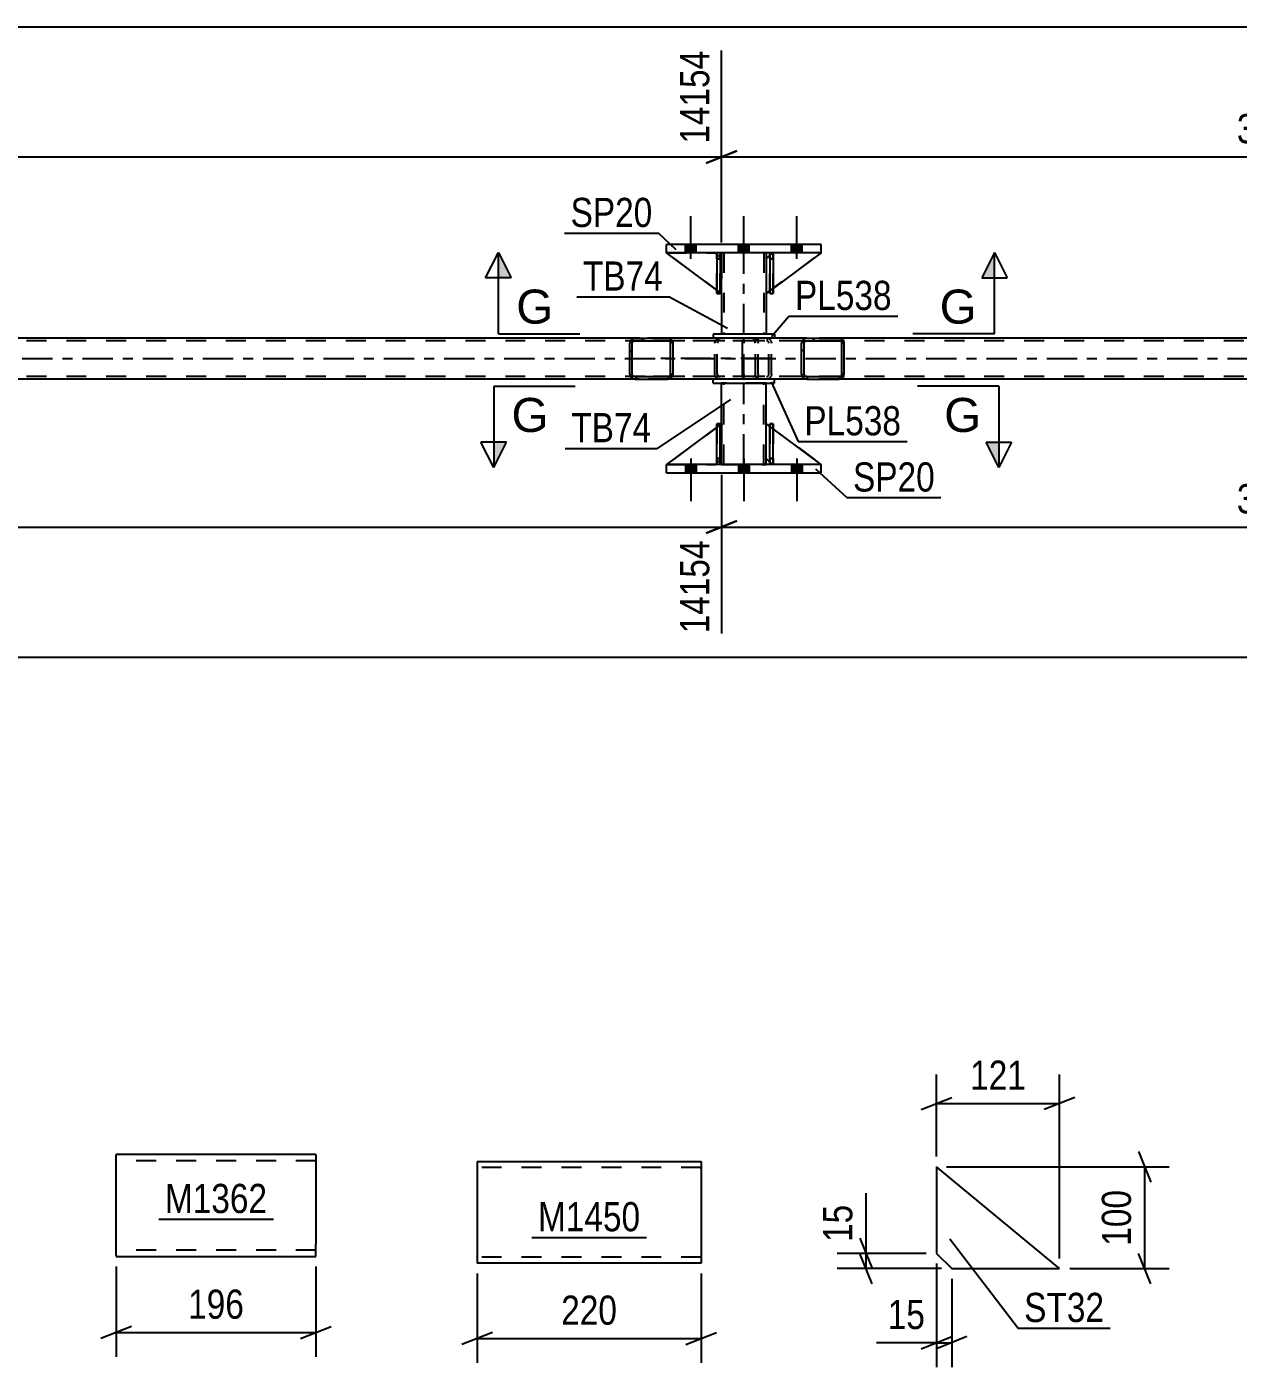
# Model space of a CAD drawing. Header units: millimetres. Extents: x 0 to 841, y 0 to 594.
# Drawn here: x 603.1 to 722, y 125.2 to 256.8 of the extents above; entities that cross this region are included whole.
import ezdxf

# ---------------------------------------------------------------- set-up
doc = ezdxf.new("R2010")
doc.units = ezdxf.units.MM
doc.linetypes.add('DXK_LINE_DOT2', pattern=[3.9198, 1.9599, -1.9599])
doc.linetypes.add('DXK_LINE_DOT3', pattern=[5.9187, 2.979, -0.9799, 0.9799, -0.9799])
doc.styles.add('Arial', font='ARIAL.TTF', dxfattribs={"height": 0.2})
doc.styles.add('Arial Narrow', font='ARIALN.TTF', dxfattribs={"height": 0.2})

# ---------------------------------------------------------------- blocks, each defined once
blk = doc.blocks.new('Part-103655098-1241 - 1225')
at = {"color": 2, "linetype": 'Continuous'}
for p, q in [((647.29, 145.36), (647.29, 135.36)), ((647.29, 145.36), (669.29, 145.36)), ((669.29, 145.36), (669.29, 135.36)), ((669.29, 135.36), (647.29, 135.36))]:
    blk.add_line(p, q, dxfattribs=at)
at = {"color": 7, "linetype": 'DXK_LINE_DOT2'}
for p, q in [((669.29, 144.76), (647.29, 144.76)), ((669.29, 144.76), (669.29, 144.71)), ((669.29, 144.71), (669.29, 144.76)), ((669.29, 144.71), (669.29, 144.62)), ((669.29, 144.62), (669.29, 144.71)), ((647.29, 135.96), (647.29, 136)), ((669.29, 135.96), (647.29, 135.96))]:
    blk.add_line(p, q, dxfattribs=at)
blk = doc.blocks.new('Part-103655098-5492 - 5425')
at = {"color": 2, "linetype": 'Continuous'}
for p, q in [((671.28, 234.6), (671.28, 234)), ((675.68, 234.6), (675.68, 234)), ((671.28, 230.6), (671.28, 226.6)), ((675.68, 230.6), (675.68, 226.6))]:
    blk.add_line(p, q, dxfattribs=at)
at = {"color": 7, "linetype": 'DXK_LINE_DOT2'}
for p, q in [((675.68, 234.6), (671.28, 234.6)), ((671.52, 234.6), (671.52, 226.6)), ((675.44, 234.6), (675.44, 226.6)), ((671.28, 234), (671.28, 230.6)), ((675.68, 234), (675.68, 230.6)), ((675.68, 226.6), (671.28, 226.6))]:
    blk.add_line(p, q, dxfattribs=at)
at = {"color": 7, "linetype": 'DXK_LINE_DOT3'}
blk.add_line((673.48, 226.6), (673.48, 234.6), dxfattribs=at)
blk = doc.blocks.new('Part-103655098-5499 - 5425')
at = {"linetype": 'Continuous'}
h = blk.add_hatch(dxfattribs=at)
h.set_pattern_fill('', scale=0.7, style=0, pattern_type=0)
h.set_pattern_definition([(45, (666.4872, 225.9014), (-1.57154, 1.57154), [])])
h.paths.add_polyline_path([(666.53, 225.72), (666.49, 225.9), (666.38, 226.06), (666.21, 226.16), (666.02, 226.2), (662.78, 226.2), (662.58, 226.16), (662.42, 226.06), (662.31, 225.9), (662.27, 225.72), (662.27, 222.68), (662.31, 222.49), (662.42, 222.34), (662.58, 222.23), (662.78, 222.2), (666.02, 222.2), (666.21, 222.23), (666.38, 222.34), (666.49, 222.49), (666.53, 222.68)])
h.paths.add_polyline_path([(666.25, 222.59), (666.2, 222.51), (666.11, 222.46), (666.02, 222.44), (662.78, 222.44), (662.68, 222.46), (662.6, 222.51), (662.54, 222.59), (662.52, 222.68), (662.52, 225.72), (662.54, 225.81), (662.6, 225.89), (662.68, 225.94), (662.78, 225.96), (666.02, 225.96), (666.11, 225.94), (666.2, 225.89), (666.25, 225.81), (666.27, 225.72), (666.27, 222.68)])
at = {"color": 2, "linetype": 'Continuous'}
for p, q in [((662.31, 225.9), (662.27, 225.72)), ((662.27, 222.68), (662.27, 225.72)), ((662.52, 225.72), (662.54, 225.81)), ((662.52, 222.68), (662.52, 225.72)), ((662.54, 225.81), (662.6, 225.89)), ((662.78, 226.2), (662.58, 226.16)), ((662.6, 225.89), (662.68, 225.94)), ((662.68, 225.94), (662.78, 225.96)), ((662.78, 226.2), (666.02, 226.2)), ((662.78, 225.96), (666.02, 225.96)), ((673.6, 226.2), (666.02, 226.2)), ((666.21, 226.16), (666.02, 226.2)), ((666.02, 225.96), (666.11, 225.94)), ((666.11, 225.94), (666.2, 225.89)), ((666.2, 225.89), (666.25, 225.81)), ((666.25, 225.81), (666.27, 225.72)), ((666.27, 222.68), (666.27, 225.72)), ((666.53, 225.72), (666.49, 225.9)), ((666.53, 222.68), (666.53, 225.72)), ((662.27, 222.68), (662.31, 222.49)), ((662.54, 222.59), (662.52, 222.68)), ((662.6, 222.51), (662.54, 222.59)), ((662.68, 222.46), (662.6, 222.51)), ((666.2, 222.51), (666.11, 222.46)), ((666.25, 222.59), (666.2, 222.51)), ((666.27, 222.68), (666.25, 222.59)), ((666.49, 222.49), (666.53, 222.68)), ((662.58, 222.23), (662.78, 222.2)), ((662.78, 222.44), (662.68, 222.46)), ((662.78, 222.44), (666.02, 222.44)), ((662.78, 222.2), (666.02, 222.2)), ((666.11, 222.46), (666.02, 222.44)), ((666.02, 222.2), (666.21, 222.23)), ((673.6, 222.2), (666.02, 222.2))]:
    blk.add_line(p, q, dxfattribs=at)
at = {"color": 7, "linetype": 'DXK_LINE_DOT2'}
for p, q in [((666.02, 226.2), (662.78, 226.2)), ((674.36, 225.96), (662.78, 225.96)), ((670.62, 225.72), (670.66, 225.9)), ((670.62, 222.68), (670.62, 225.72)), ((670.89, 225.81), (670.87, 225.72)), ((670.87, 222.68), (670.87, 225.72)), ((670.95, 225.89), (670.89, 225.81)), ((670.93, 226.16), (671.13, 226.2)), ((671.03, 225.94), (670.95, 225.89)), ((671.13, 225.96), (671.03, 225.94)), ((674.36, 226.2), (673.6, 226.2)), ((674.36, 226.2), (674.56, 226.16)), ((674.46, 225.94), (674.36, 225.96)), ((674.55, 225.89), (674.46, 225.94)), ((674.6, 225.81), (674.55, 225.89)), ((674.62, 225.72), (674.6, 225.81)), ((674.62, 222.68), (674.62, 225.72)), ((674.84, 225.9), (674.88, 225.72)), ((674.88, 222.68), (674.88, 225.72)), ((670.66, 222.49), (670.62, 222.68)), ((670.87, 222.68), (670.89, 222.59)), ((670.89, 222.59), (670.95, 222.51)), ((670.95, 222.51), (670.97, 222.49)), ((670.97, 222.49), (671.03, 222.46)), ((674.46, 222.46), (674.55, 222.51)), ((674.55, 222.51), (674.6, 222.59)), ((674.6, 222.59), (674.62, 222.68)), ((674.88, 222.68), (674.84, 222.49)), ((674.36, 222.44), (662.78, 222.44)), ((666.02, 222.2), (662.78, 222.2)), ((671.13, 222.2), (670.93, 222.23)), ((671.03, 222.46), (671.13, 222.44)), ((674.36, 222.2), (673.6, 222.2)), ((674.36, 222.44), (674.46, 222.46)), ((674.56, 222.23), (674.36, 222.2))]:
    blk.add_line(p, q, dxfattribs=at)
at = {"color": 7, "linetype": 'DXK_LINE_DOT3'}
blk.add_line((676.17, 224.2), (664.4, 224.2), dxfattribs=at)
at = {"color": 2, "linetype": 'Continuous'}
for centre, start, end in [((662.76, 225.7), 110.7583, 155.68), ((666.03, 225.7), 24.32, 69.2417), ((662.76, 222.7), 204.32, 249.2417), ((666.03, 222.7), 290.7583, 335.68)]:
    blk.add_arc(centre, 0.496, start, end, dxfattribs=at)
at = {"color": 7, "linetype": 'DXK_LINE_DOT2'}
for centre, start, end in [((671.11, 225.7), 110.7583, 155.68), ((674.38, 225.7), 24.32, 69.2417), ((671.11, 222.7), 204.32, 249.2417), ((674.38, 222.7), 290.7583, 335.68)]:
    blk.add_arc(centre, 0.496, start, end, dxfattribs=at)
blk = doc.blocks.new('Part-103655098-5683 - 5425')
at = {"color": 2, "linetype": 'Continuous'}
for p, q in [((675.68, 214.4), (675.68, 217.8)), ((676.03, 217.54), (675.68, 217.8)), ((681.08, 213.8), (676.35, 217.3)), ((676.03, 214.04), (675.68, 214.4))]:
    blk.add_line(p, q, dxfattribs=at)
at = {"color": 7, "linetype": 'DXK_LINE_DOT2'}
for p, q in [((676.35, 217.3), (676.03, 217.54)), ((676.28, 213.8), (676.03, 214.04)), ((681.08, 213.8), (676.28, 213.8)), ((681.08, 213.8), (681.08, 213.8)), ((681.08, 213.8), (681.08, 213.8))]:
    blk.add_line(p, q, dxfattribs=at)
blk = doc.blocks.new('Part-103655098-5713 - 5425')
at = {"color": 2, "linetype": 'Continuous'}
for p, q in [((670.83, 230.93), (665.88, 234.6)), ((670.83, 234.44), (670.68, 234.6)), ((671.28, 234), (671.15, 234.12)), ((671.28, 234), (671.28, 234)), ((671.28, 230.6), (671.28, 234)), ((671.15, 230.69), (671.28, 230.6)), ((671.28, 230.6), (671.28, 230.6))]:
    blk.add_line(p, q, dxfattribs=at)
at = {"color": 7, "linetype": 'DXK_LINE_DOT2'}
for p, q in [((670.68, 234.6), (665.88, 234.6)), ((670.68, 234.6), (671.28, 234)), ((671.15, 234.12), (670.83, 234.44)), ((671.28, 234), (671.28, 230.6)), ((671.15, 230.69), (670.83, 230.93))]:
    blk.add_line(p, q, dxfattribs=at)
blk = doc.blocks.new('Part-103655098-5657 - 5425')
at = {"color": 2, "linetype": 'Continuous'}
for p, q in [((676.03, 234.35), (675.68, 234)), ((681.08, 234.6), (676.35, 231.1)), ((675.68, 234), (675.68, 230.6)), ((676.03, 230.86), (675.68, 230.6))]:
    blk.add_line(p, q, dxfattribs=at)
at = {"color": 7, "linetype": 'DXK_LINE_DOT2'}
for p, q in [((676.28, 234.6), (676.03, 234.35)), ((681.08, 234.6), (676.28, 234.6)), ((676.35, 231.1), (676.03, 230.86))]:
    blk.add_line(p, q, dxfattribs=at)
blk = doc.blocks.new('Part-103655098-5514 - 5425')
at = {"linetype": 'Continuous'}
h = blk.add_hatch(dxfattribs=at)
h.set_pattern_fill('', scale=0.7, style=0, pattern_type=0)
h.set_pattern_definition([(45, (683.3052, 225.9014), (-1.57154, 1.57154), [])])
h.paths.add_polyline_path([(683.34, 225.72), (683.31, 225.9), (683.2, 226.06), (683.03, 226.16), (682.84, 226.2), (679.66, 226.2), (679.46, 226.16), (679.3, 226.06), (679.19, 225.9), (679.15, 225.72), (679.15, 222.68), (679.19, 222.49), (679.3, 222.34), (679.46, 222.23), (679.66, 222.2), (682.84, 222.2), (683.03, 222.23), (683.2, 222.34), (683.31, 222.49), (683.34, 222.68)])
h.paths.add_polyline_path([(683.07, 222.59), (683.02, 222.51), (682.94, 222.46), (682.84, 222.44), (679.66, 222.44), (679.56, 222.46), (679.48, 222.51), (679.42, 222.59), (679.41, 222.68), (679.41, 225.72), (679.42, 225.81), (679.48, 225.89), (679.56, 225.94), (679.66, 225.96), (682.84, 225.96), (682.94, 225.94), (683.02, 225.89), (683.07, 225.81), (683.09, 225.72), (683.09, 222.68)])
at = {"color": 2, "linetype": 'Continuous'}
for p, q in [((673.33, 225.72), (673.35, 225.9)), ((673.33, 222.68), (673.33, 225.72)), ((673.35, 225.9), (673.41, 226.06)), ((673.41, 226.06), (673.5, 226.16)), ((673.5, 226.16), (673.6, 226.2)), ((679.66, 226.2), (673.6, 226.2)), ((679.19, 225.9), (679.15, 225.72)), ((679.15, 222.68), (679.15, 225.72)), ((679.41, 225.72), (679.42, 225.81)), ((679.41, 222.68), (679.41, 225.72)), ((679.42, 225.81), (679.48, 225.89)), ((679.66, 226.2), (679.46, 226.16)), ((679.48, 225.89), (679.56, 225.94)), ((679.56, 225.94), (679.66, 225.96)), ((679.66, 226.2), (682.84, 226.2)), ((679.66, 225.96), (682.84, 225.96)), ((683.03, 226.16), (682.84, 226.2)), ((682.84, 225.96), (682.94, 225.94)), ((682.94, 225.94), (683.02, 225.89)), ((683.02, 225.89), (683.07, 225.81)), ((683.07, 225.81), (683.09, 225.72)), ((683.09, 222.68), (683.09, 225.72)), ((683.34, 225.72), (683.31, 225.9)), ((683.34, 222.68), (683.34, 225.72)), ((673.35, 222.49), (673.33, 222.68)), ((673.41, 222.34), (673.35, 222.49)), ((679.15, 222.68), (679.19, 222.49)), ((679.42, 222.59), (679.41, 222.68)), ((679.48, 222.51), (679.42, 222.59)), ((679.56, 222.46), (679.48, 222.51)), ((683.02, 222.51), (682.94, 222.46)), ((683.07, 222.59), (683.02, 222.51)), ((683.09, 222.68), (683.07, 222.59)), ((683.31, 222.49), (683.34, 222.68)), ((673.5, 222.23), (673.41, 222.34)), ((673.6, 222.2), (673.5, 222.23)), ((679.66, 222.2), (673.6, 222.2)), ((679.46, 222.23), (679.66, 222.2)), ((679.66, 222.44), (679.56, 222.46)), ((679.66, 222.44), (682.84, 222.44)), ((679.66, 222.2), (682.84, 222.2)), ((682.94, 222.46), (682.84, 222.44)), ((682.84, 222.2), (683.03, 222.23))]:
    blk.add_line(p, q, dxfattribs=at)
at = {"color": 7, "linetype": 'DXK_LINE_DOT2'}
for p, q in [((673.47, 225.81), (673.46, 225.72)), ((673.46, 222.68), (673.46, 225.72)), ((673.5, 225.89), (673.47, 225.81)), ((673.55, 225.94), (673.5, 225.89)), ((673.6, 225.96), (673.55, 225.94)), ((682.84, 225.96), (673.6, 225.96)), ((674.88, 225.96), (674.88, 226.2)), ((675.69, 226.2), (675.88, 226.16)), ((675.79, 225.94), (675.69, 225.96)), ((675.87, 225.89), (675.79, 225.94)), ((675.92, 225.81), (675.87, 225.89)), ((675.94, 225.72), (675.92, 225.81)), ((675.94, 222.68), (675.94, 225.72)), ((676.15, 225.9), (676.19, 225.72)), ((676.19, 222.68), (676.19, 225.72)), ((682.84, 226.2), (679.66, 226.2)), ((673.46, 222.68), (673.47, 222.59)), ((673.47, 222.59), (673.5, 222.51)), ((673.5, 222.51), (673.55, 222.46)), ((675.79, 222.46), (675.87, 222.51)), ((675.87, 222.51), (675.92, 222.59)), ((675.92, 222.59), (675.94, 222.68)), ((676.19, 222.68), (676.15, 222.49)), ((673.55, 222.46), (673.6, 222.44)), ((682.84, 222.44), (673.6, 222.44)), ((674.88, 222.2), (674.88, 222.44)), ((675.69, 222.44), (675.79, 222.46)), ((675.88, 222.23), (675.69, 222.2)), ((682.84, 222.2), (679.66, 222.2))]:
    blk.add_line(p, q, dxfattribs=at)
for centre, start, end in [((675.71, 225.7), 23.8494, 68.8059), ((675.71, 222.69), 291.1941, 336.1506)]:
    blk.add_arc(centre, 0.492, start, end, dxfattribs=at)
at = {"color": 2, "linetype": 'Continuous'}
for centre, start, end in [((679.64, 225.7), 111.1941, 156.1506), ((682.86, 225.7), 23.8494, 68.8059), ((679.64, 222.69), 203.8494, 248.8059), ((682.86, 222.69), 291.1941, 336.1506)]:
    blk.add_arc(centre, 0.492, start, end, dxfattribs=at)
blk = doc.blocks.new('Part-103655098-5707 - 5425')
at = {"color": 2, "linetype": 'Continuous'}
for p, q in [((676.35, 234.6), (676.03, 234.6)), ((676.03, 234.6), (676.03, 230.6)), ((676.35, 234.6), (676.35, 234.6)), ((676.35, 234.6), (676.35, 230.6)), ((676.35, 230.6), (676.03, 230.6))]:
    blk.add_line(p, q, dxfattribs=at)
at = {"color": 7, "linetype": 'DXK_LINE_DOT2'}
for p, q in [((676.03, 234), (676.03, 234.6)), ((676.35, 234), (676.35, 234.6)), ((676.35, 234.6), (676.35, 234.6)), ((676.35, 234), (676.03, 234)), ((676.03, 234), (676.03, 230.6)), ((676.35, 230.6), (676.35, 234))]:
    blk.add_line(p, q, dxfattribs=at)
blk = doc.blocks.new('Part-103655098-5595 - 5425')
at = {"color": 7, "linetype": 'DXK_LINE_DOT2'}
for p, q in [((769.61, 225.96), (105.18, 225.96)), ((682.84, 226.2), (662.78, 226.2)), ((769.61, 222.44), (105.18, 222.44)), ((682.84, 222.2), (662.78, 222.2))]:
    blk.add_line(p, q, dxfattribs=at)
at = {"color": 2, "linetype": 'Continuous'}
for p, q in [((662.78, 226.2), (597.71, 226.2)), ((747.91, 226.2), (682.84, 226.2)), ((662.78, 222.2), (597.71, 222.2)), ((747.91, 222.2), (682.84, 222.2))]:
    blk.add_line(p, q, dxfattribs=at)
at = {"color": 7, "linetype": 'DXK_LINE_DOT3'}
blk.add_line((105.43, 224.2), (769.61, 224.2), dxfattribs=at)
blk = doc.blocks.new('Part-103655098-5596 - 5425')
at = {"color": 7, "linetype": 'DXK_LINE_DOT2'}
for p, q in [((676.35, 217.8), (676.03, 217.8)), ((676.03, 214.4), (676.03, 217.8)), ((676.03, 213.8), (676.03, 217.8)), ((676.35, 217.8), (676.35, 214.4)), ((676.35, 213.8), (676.35, 217.8)), ((676.35, 214.4), (676.03, 214.4)), ((676.03, 213.8), (676.03, 214.4)), ((676.35, 213.8), (676.03, 213.8)), ((676.35, 214.4), (676.35, 213.8)), ((676.35, 213.8), (676.35, 213.8))]:
    blk.add_line(p, q, dxfattribs=at)
blk = doc.blocks.new('Part-103655098-5597 - 5425')
at = {"color": 2, "linetype": 'Continuous'}
for p, q in [((670.83, 213.8), (670.83, 217.8)), ((670.83, 217.8), (671.15, 217.8)), ((671.15, 213.8), (671.15, 217.8)), ((670.83, 213.8), (670.83, 213.8)), ((671.15, 213.8), (670.83, 213.8))]:
    blk.add_line(p, q, dxfattribs=at)
at = {"color": 7, "linetype": 'DXK_LINE_DOT2'}
for p, q in [((670.83, 217.8), (670.83, 214.4)), ((671.15, 214.4), (671.15, 217.8)), ((670.83, 214.4), (670.83, 213.8)), ((670.83, 214.4), (671.15, 214.4)), ((671.15, 213.8), (671.15, 214.4)), ((671.15, 213.8), (671.15, 213.8))]:
    blk.add_line(p, q, dxfattribs=at)
blk = doc.blocks.new('Part-103655098-5598 - 5425')
at = {"color": 2, "linetype": 'Continuous'}
for p, q in [((676.03, 213.8), (676.03, 217.8)), ((676.03, 217.8), (676.35, 217.8)), ((676.35, 213.8), (676.35, 217.8)), ((676.03, 213.8), (676.03, 213.8)), ((676.35, 213.8), (676.03, 213.8))]:
    blk.add_line(p, q, dxfattribs=at)
at = {"color": 7, "linetype": 'DXK_LINE_DOT2'}
for p, q in [((676.03, 217.8), (676.03, 214.4)), ((676.35, 214.4), (676.35, 217.8)), ((676.03, 214.4), (676.03, 213.8)), ((676.03, 214.4), (676.35, 214.4)), ((676.35, 213.8), (676.35, 214.4)), ((676.35, 213.8), (676.35, 213.8))]:
    blk.add_line(p, q, dxfattribs=at)
blk = doc.blocks.new('Part-103655098-5601 - 5425')
at = {"color": 7, "linetype": 'DXK_LINE_DOT2'}
for p, q in [((671.28, 217.8), (665.88, 213.8)), ((671.28, 214.4), (671.28, 217.8)), ((671.28, 217.8), (671.28, 214.4)), ((665.88, 213.8), (670.68, 213.8)), ((670.68, 213.8), (671.28, 214.4)), ((671.28, 214.4), (670.68, 213.8)), ((671.28, 214.4), (671.28, 214.4))]:
    blk.add_line(p, q, dxfattribs=at)
blk = doc.blocks.new('Part-103655098-5604 - 5425')
at = {"color": 2, "linetype": 'Continuous'}
for p, q in [((670.83, 217.47), (665.88, 213.8)), ((671.28, 217.8), (671.15, 217.7)), ((671.28, 214.4), (671.28, 217.8)), ((670.83, 213.95), (670.68, 213.8)), ((671.28, 214.4), (671.15, 214.27)), ((671.28, 214.4), (671.28, 214.4))]:
    blk.add_line(p, q, dxfattribs=at)
at = {"color": 7, "linetype": 'DXK_LINE_DOT2'}
for p, q in [((671.15, 217.7), (670.83, 217.47)), ((671.28, 214.4), (671.28, 217.8)), ((665.88, 213.8), (670.68, 213.8)), ((671.28, 214.4), (670.68, 213.8)), ((671.15, 214.27), (670.83, 213.95))]:
    blk.add_line(p, q, dxfattribs=at)
blk = doc.blocks.new('Part-103655098-5607 - 5425')
at = {"color": 7, "linetype": 'DXK_LINE_DOT2'}
for p, q in [((675.68, 214.4), (675.68, 217.8)), ((675.68, 217.8), (681.08, 213.8)), ((676.28, 213.8), (675.68, 214.4)), ((681.08, 213.8), (676.28, 213.8))]:
    blk.add_line(p, q, dxfattribs=at)
blk = doc.blocks.new('Part-103655098-5612 - 5425')
at = {"color": 2, "linetype": 'Continuous'}
for p, q in [((676.48, 226.6), (670.48, 226.6)), ((670.48, 226.6), (670.48, 226.2)), ((676.48, 226.6), (676.48, 226.2))]:
    blk.add_line(p, q, dxfattribs=at)
at = {"color": 7, "linetype": 'DXK_LINE_DOT2'}
blk.add_line((676.48, 226.2), (670.48, 226.2), dxfattribs=at)
blk = doc.blocks.new('Part-103655098-5617 - 5425')
at = {"color": 2, "linetype": 'Continuous'}
for p, q in [((670.48, 221.8), (670.48, 222.2)), ((670.48, 221.8), (676.48, 221.8)), ((676.48, 221.8), (676.48, 222.2))]:
    blk.add_line(p, q, dxfattribs=at)
at = {"color": 7, "linetype": 'DXK_LINE_DOT2'}
blk.add_line((676.48, 222.2), (670.48, 222.2), dxfattribs=at)
blk = doc.blocks.new('Part-103655098-5622 - 5425')
at = {"color": 2, "linetype": 'Continuous'}
for p, q in [((671.28, 217.8), (671.28, 221.8)), ((675.68, 217.8), (675.68, 221.8)), ((671.28, 213.8), (671.28, 214.4)), ((675.68, 213.8), (675.68, 214.4))]:
    blk.add_line(p, q, dxfattribs=at)
at = {"color": 7, "linetype": 'DXK_LINE_DOT2'}
for p, q in [((675.68, 221.8), (671.28, 221.8)), ((671.52, 213.8), (671.52, 221.8)), ((675.44, 213.8), (675.44, 221.8)), ((671.28, 214.4), (671.28, 217.8)), ((675.68, 214.4), (675.68, 217.8)), ((671.28, 213.8), (675.68, 213.8))]:
    blk.add_line(p, q, dxfattribs=at)
at = {"color": 7, "linetype": 'DXK_LINE_DOT3'}
blk.add_line((673.48, 213.8), (673.48, 221.8), dxfattribs=at)
blk = doc.blocks.new('Part-103655098-5623 - 5425')
at = {"color": 7, "linetype": 'DXK_LINE_DOT2'}
for p, q in [((670.83, 234), (670.83, 234.6)), ((670.83, 234.6), (670.83, 234.6)), ((670.83, 234.6), (670.83, 230.6)), ((671.15, 234.6), (670.83, 234.6)), ((671.15, 234), (671.15, 234.6)), ((671.15, 230.6), (671.15, 234.6)), ((670.83, 230.6), (670.83, 234)), ((670.83, 234), (671.15, 234)), ((671.15, 234), (671.15, 230.6)), ((670.83, 230.6), (671.15, 230.6))]:
    blk.add_line(p, q, dxfattribs=at)
blk = doc.blocks.new('Part-103655098-5705 - 5425')
at = {"color": 7, "linetype": 'DXK_LINE_DOT2'}
for p, q in [((676.03, 234), (676.03, 234.6)), ((676.03, 234.6), (676.03, 234.6)), ((676.03, 234.6), (676.03, 230.6)), ((676.35, 234.6), (676.03, 234.6)), ((676.35, 234), (676.35, 234.6)), ((676.35, 230.6), (676.35, 234.6)), ((676.03, 230.6), (676.03, 234)), ((676.03, 234), (676.35, 234)), ((676.35, 234), (676.35, 230.6)), ((676.03, 230.6), (676.35, 230.6))]:
    blk.add_line(p, q, dxfattribs=at)
blk = doc.blocks.new('Part-103655098-5658 - 5425')
at = {"color": 7, "linetype": 'DXK_LINE_DOT2'}
for p, q in [((671.15, 217.8), (670.83, 217.8)), ((670.83, 214.4), (670.83, 217.8)), ((670.83, 213.8), (670.83, 217.8)), ((671.15, 217.8), (671.15, 214.4)), ((671.15, 213.8), (671.15, 217.8)), ((671.15, 214.4), (670.83, 214.4)), ((670.83, 213.8), (670.83, 214.4)), ((671.15, 213.8), (670.83, 213.8)), ((671.15, 214.4), (671.15, 213.8)), ((671.15, 213.8), (671.15, 213.8))]:
    blk.add_line(p, q, dxfattribs=at)
blk = doc.blocks.new('Part-103655098-5688 - 5425')
at = {"color": 2, "linetype": 'Continuous'}
for p, q in [((665.88, 213), (665.88, 213.8)), ((681.08, 213.8), (665.88, 213.8)), ((681.08, 213), (681.08, 213.8)), ((665.88, 213), (681.08, 213))]:
    blk.add_line(p, q, dxfattribs=at)
at = {"color": 7, "linetype": 'DXK_LINE_DOT2'}
for p, q in [((665.88, 213), (665.88, 213.8)), ((681.08, 213), (681.08, 213.8))]:
    blk.add_line(p, q, dxfattribs=at)
blk = doc.blocks.new('Part-103655098-5693 - 5425')
at = {"color": 2, "linetype": 'Continuous'}
for p, q in [((665.88, 234.6), (665.88, 235.4)), ((681.08, 235.4), (665.88, 235.4)), ((681.08, 234.6), (665.88, 234.6)), ((681.08, 234.6), (681.08, 235.4))]:
    blk.add_line(p, q, dxfattribs=at)
at = {"color": 7, "linetype": 'DXK_LINE_DOT2'}
for p, q in [((665.88, 234.6), (665.88, 235.4)), ((681.08, 234.6), (681.08, 235.4))]:
    blk.add_line(p, q, dxfattribs=at)
blk = doc.blocks.new('Bolt-103655098-5695 - 5425')
at = {"linetype": 'Continuous'}
for points in [[(667.76, 234.6), (668.8, 234.6), (668.8, 235.4), (667.76, 235.4)], [(667.76, 234.6), (668.8, 234.6), (668.8, 235.4), (667.76, 235.4)], [(667.76, 234.6), (668.8, 234.6), (668.8, 235.4), (667.76, 235.4)], [(672.96, 234.6), (674, 234.6), (674, 235.4), (672.96, 235.4)], [(672.96, 234.6), (674, 234.6), (674, 235.4), (672.96, 235.4)], [(678.16, 234.6), (679.2, 234.6), (679.2, 235.4), (678.16, 235.4)], [(678.16, 234.6), (679.2, 234.6), (679.2, 235.4), (678.16, 235.4)], [(678.16, 234.6), (679.2, 234.6), (679.2, 235.4), (678.16, 235.4)]]:
    blk.add_hatch(color=1, dxfattribs=at).paths.add_polyline_path(points)
at = {"color": 1, "linetype": 'Continuous'}
for p, q in [((668.28, 234), (668.28, 238.2)), ((668.28, 234), (668.28, 238.2)), ((668.28, 234), (668.28, 238.2)), ((673.48, 234), (673.48, 238.2)), ((673.48, 234), (673.48, 238.2)), ((678.68, 234), (678.68, 238.2)), ((678.68, 234), (678.68, 238.2)), ((678.68, 234), (678.68, 238.2)), ((667.76, 234.6), (667.76, 235.4)), ((667.76, 234.6), (667.76, 235.4)), ((667.76, 234.6), (667.76, 235.4)), ((668.8, 234.6), (668.8, 235.4)), ((668.8, 234.6), (668.8, 235.4)), ((668.8, 234.6), (668.8, 235.4)), ((672.96, 234.6), (672.96, 235.4)), ((672.96, 234.6), (672.96, 235.4)), ((674, 234.6), (674, 235.4)), ((674, 234.6), (674, 235.4)), ((678.16, 234.6), (678.16, 235.4)), ((678.16, 234.6), (678.16, 235.4)), ((678.16, 234.6), (678.16, 235.4)), ((679.2, 234.6), (679.2, 235.4)), ((679.2, 234.6), (679.2, 235.4)), ((679.2, 234.6), (679.2, 235.4))]:
    blk.add_line(p, q, dxfattribs=at)
blk = doc.blocks.new('Bolt-103655098-5696 - 5425')
at = {"linetype": 'Continuous'}
for points in [[(668.8, 213.8), (667.76, 213.8), (667.76, 213), (668.8, 213)], [(668.8, 213.8), (667.76, 213.8), (667.76, 213), (668.8, 213)], [(668.8, 213.8), (667.76, 213.8), (667.76, 213), (668.8, 213)], [(674, 213.8), (672.96, 213.8), (672.96, 213), (674, 213)], [(674, 213.8), (672.96, 213.8), (672.96, 213), (674, 213)], [(679.2, 213.8), (678.16, 213.8), (678.16, 213), (679.2, 213)], [(679.2, 213.8), (678.16, 213.8), (678.16, 213), (679.2, 213)], [(679.2, 213.8), (678.16, 213.8), (678.16, 213), (679.2, 213)]]:
    blk.add_hatch(color=1, dxfattribs=at).paths.add_polyline_path(points)
at = {"color": 1, "linetype": 'Continuous'}
for p, q in [((667.76, 213.8), (667.76, 213)), ((667.76, 213.8), (667.76, 213)), ((667.76, 213.8), (667.76, 213)), ((668.28, 214.4), (668.28, 210.2)), ((668.28, 214.4), (668.28, 210.2)), ((668.28, 214.4), (668.28, 210.2)), ((668.8, 213.8), (668.8, 213)), ((668.8, 213.8), (668.8, 213)), ((668.8, 213.8), (668.8, 213)), ((672.96, 213.8), (672.96, 213)), ((672.96, 213.8), (672.96, 213)), ((673.48, 214.4), (673.48, 210.2)), ((673.48, 214.4), (673.48, 210.2)), ((674, 213.8), (674, 213)), ((674, 213.8), (674, 213)), ((678.16, 213.8), (678.16, 213)), ((678.16, 213.8), (678.16, 213)), ((678.16, 213.8), (678.16, 213)), ((678.68, 214.4), (678.68, 210.2)), ((678.68, 214.4), (678.68, 210.2)), ((678.68, 214.4), (678.68, 210.2)), ((679.2, 213.8), (679.2, 213)), ((679.2, 213.8), (679.2, 213)), ((679.2, 213.8), (679.2, 213))]:
    blk.add_line(p, q, dxfattribs=at)
blk = doc.blocks.new('Part-103655098-5706 - 5425')
at = {"color": 2, "linetype": 'Continuous'}
for p, q in [((671.15, 234.6), (670.83, 234.6)), ((670.83, 234.6), (670.83, 230.6)), ((671.15, 234.6), (671.15, 234.6)), ((671.15, 234.6), (671.15, 230.6)), ((671.15, 230.6), (670.83, 230.6))]:
    blk.add_line(p, q, dxfattribs=at)
at = {"color": 7, "linetype": 'DXK_LINE_DOT2'}
for p, q in [((670.83, 234), (670.83, 234.6)), ((671.15, 234), (671.15, 234.6)), ((671.15, 234.6), (671.15, 234.6)), ((671.15, 234), (670.83, 234)), ((670.83, 234), (670.83, 230.6)), ((671.15, 230.6), (671.15, 234))]:
    blk.add_line(p, q, dxfattribs=at)
blk = doc.blocks.new('Part-103655098-5710 - 5425')
at = {"color": 7, "linetype": 'DXK_LINE_DOT2'}
for p, q in [((671.28, 230.6), (665.88, 234.6)), ((665.88, 234.6), (670.68, 234.6)), ((670.68, 234.6), (671.28, 234)), ((671.28, 234), (670.68, 234.6)), ((671.28, 234), (671.28, 230.6)), ((671.28, 234), (671.28, 234)), ((671.28, 234), (671.28, 230.6))]:
    blk.add_line(p, q, dxfattribs=at)
blk = doc.blocks.new('Part-103655098-5716 - 5425')
at = {"color": 7, "linetype": 'DXK_LINE_DOT2'}
for p, q in [((676.28, 234.6), (675.68, 234)), ((675.68, 230.6), (681.08, 234.6)), ((681.08, 234.6), (676.28, 234.6)), ((675.68, 234), (675.68, 230.6))]:
    blk.add_line(p, q, dxfattribs=at)
blk = doc.blocks.new('Part-103655098-6355 - 6349')
at = {"color": 2, "linetype": 'Continuous'}
for p, q in [((704.48, 134.83), (692.39, 144.83)), ((692.39, 144.83), (692.39, 136.33)), ((692.39, 136.33), (693.89, 134.83)), ((693.89, 134.83), (704.48, 134.83))]:
    blk.add_line(p, q, dxfattribs=at)
blk = doc.blocks.new('Part-103655098-1799 - 1785')
at = {"color": 2, "linetype": 'Continuous'}
for p, q in [((631.45, 146.03), (611.84, 146.03)), ((611.84, 136.12), (611.84, 146.03)), ((631.45, 146.03), (631.45, 137.23)), ((631.45, 136.03), (631.45, 137.23)), ((611.84, 136.12), (611.84, 136.03)), ((611.84, 136.03), (631.45, 136.03))]:
    blk.add_line(p, q, dxfattribs=at)
at = {"color": 7, "linetype": 'DXK_LINE_DOT2'}
for p, q in [((631.45, 145.43), (611.84, 145.43)), ((631.45, 136.67), (631.45, 137)), ((611.84, 136.63), (611.84, 136.67)), ((631.45, 136.63), (611.84, 136.63)), ((631.45, 136.63), (631.45, 136.67))]:
    blk.add_line(p, q, dxfattribs=at)
blk = doc.blocks.new('StraightDimension-103655098-1244 - 1225')
at = {"color": 7, "linetype": 'Continuous'}
for p, q in [((647.29, 134.36), (647.29, 125.57)), ((669.29, 134.36), (669.29, 125.57)), ((648.79, 128.57), (645.79, 127.37)), ((647.29, 127.97), (669.29, 127.97)), ((667.79, 127.37), (670.79, 128.57))]:
    blk.add_line(p, q, dxfattribs=at)
at = {"color": 0}
blk.add_wipeout([(661.63, 128.72), (661.63, 132.92), (654.94, 132.92), (654.94, 128.72)], dxfattribs=at)
at = {"color": 3, "style": 'Arial Narrow'}
blk.add_text('220', height=2.863, dxfattribs=at).set_placement((655.54, 129.32))
blk = doc.blocks.new('StraightDimension-103655098-12247 - 5425')
at = {"color": 7, "linetype": 'Continuous'}
blk.add_line((103.76, 194.89), (780.47, 194.89), dxfattribs=at)
blk = doc.blocks.new('StraightDimension-103655098-12214 - 5425')
at = {"color": 7, "linetype": 'Continuous'}
for p, q in [((779.83, 221.2), (779.83, 197.22)), ((671.28, 212.8), (671.28, 197.22)), ((672.78, 208.26), (669.78, 207.06)), ((778.33, 207.06), (781.33, 208.26)), ((671.28, 207.66), (779.83, 207.66))]:
    blk.add_line(p, q, dxfattribs=at)
at = {"color": 0}
blk.add_wipeout([(729.81, 208.41), (729.81, 212.61), (721.3, 212.61), (721.3, 208.41)], dxfattribs=at)
at = {"color": 3, "style": 'Arial Narrow'}
blk.add_text('3359', height=2.863, dxfattribs=at).set_placement((721.9, 209.01))
at = {"color": 0, "linetype": 'Continuous'}
blk.add_wipeout([(779.23, 206.96), (775.03, 206.96), (775.03, 196.62), (779.23, 196.62)], dxfattribs=at)
at = {"color": 3, "linetype": 'Continuous', "style": 'Arial Narrow'}
blk.add_text('17513', height=2.863, rotation=90.0002, dxfattribs=at).set_placement((778.63, 197.22))
blk = doc.blocks.new('StraightDimension-103655098-9516 - 5425')
at = {"color": 7, "linetype": 'Continuous'}
blk.add_line((104.39, 256.79), (779.83, 256.79), dxfattribs=at)
blk = doc.blocks.new('StraightDimension-103655098-12181 - 5425')
at = {"color": 7, "linetype": 'Continuous'}
for p, q in [((671.28, 235.6), (671.28, 254.45)), ((779.83, 227.2), (779.83, 254.45)), ((672.78, 244.61), (669.78, 243.41)), ((671.28, 244.01), (779.83, 244.01)), ((778.33, 243.41), (781.33, 244.61))]:
    blk.add_line(p, q, dxfattribs=at)
at = {"color": 0}
blk.add_wipeout([(729.81, 244.76), (729.81, 248.96), (721.3, 248.96), (721.3, 244.76)], dxfattribs=at)
at = {"color": 3, "style": 'Arial Narrow'}
blk.add_text('3359', height=2.863, dxfattribs=at).set_placement((721.9, 245.36))
at = {"color": 0, "linetype": 'Continuous'}
blk.add_wipeout([(779.23, 255.05), (775.03, 255.05), (775.03, 244.71), (779.23, 244.71)], dxfattribs=at)
at = {"color": 3, "linetype": 'Continuous', "style": 'Arial Narrow'}
blk.add_text('17513', height=2.863, rotation=90.0002, dxfattribs=at).set_placement((778.63, 245.31))
blk = doc.blocks.new('StraightDimension-103655098-12182 - 5425')
at = {"color": 7, "linetype": 'Continuous'}
for p, q in [((671.28, 235.6), (671.28, 254.45)), ((501.01, 235.6), (501.01, 252.62)), ((502.51, 244.61), (499.51, 243.41)), ((501.01, 244.01), (671.28, 244.01)), ((669.78, 243.41), (672.78, 244.61))]:
    blk.add_line(p, q, dxfattribs=at)
at = {"color": 0}
blk.add_wipeout([(590.4, 244.76), (590.4, 248.96), (581.89, 248.96), (581.89, 244.76)], dxfattribs=at)
at = {"color": 3, "style": 'Arial Narrow'}
blk.add_text('4257', height=2.863, dxfattribs=at).set_placement((582.49, 245.36))
at = {"color": 0, "linetype": 'Continuous'}
blk.add_wipeout([(670.68, 255.05), (666.48, 255.05), (666.48, 244.71), (670.68, 244.71)], dxfattribs=at)
at = {"color": 3, "linetype": 'Continuous', "style": 'Arial Narrow'}
blk.add_text('14154', height=2.863, rotation=90.0002, dxfattribs=at).set_placement((670.08, 245.31))
blk = doc.blocks.new('StraightDimension-103655098-12215 - 5425')
at = {"color": 7, "linetype": 'Continuous'}
for p, q in [((501.01, 212.8), (501.01, 199.05)), ((671.28, 212.8), (671.28, 197.22)), ((502.51, 208.26), (499.51, 207.06)), ((669.78, 207.06), (672.78, 208.26)), ((501.01, 207.66), (671.28, 207.66))]:
    blk.add_line(p, q, dxfattribs=at)
at = {"color": 0}
blk.add_wipeout([(590.4, 208.41), (590.4, 212.61), (581.89, 212.61), (581.89, 208.41)], dxfattribs=at)
at = {"color": 3, "style": 'Arial Narrow'}
blk.add_text('4257', height=2.863, dxfattribs=at).set_placement((582.49, 209.01))
at = {"color": 0, "linetype": 'Continuous'}
blk.add_wipeout([(670.68, 206.96), (666.48, 206.96), (666.48, 196.62), (670.68, 196.62)], dxfattribs=at)
at = {"color": 3, "linetype": 'Continuous', "style": 'Arial Narrow'}
blk.add_text('14154', height=2.863, rotation=90.0002, dxfattribs=at).set_placement((670.08, 197.22))
blk = doc.blocks.new('StraightDimension-103655098-6379 - 6349')
at = {"color": 7, "linetype": 'Continuous'}
for p, q in [((685.48, 136.33), (685.48, 142.23)), ((685.48, 136.33), (685.48, 142.23)), ((684.88, 137.83), (686.08, 134.83)), ((691.39, 136.33), (682.63, 136.33)), ((686.08, 133.33), (684.88, 136.33)), ((685.48, 134.83), (685.48, 136.33)), ((692.89, 134.83), (682.63, 134.83))]:
    blk.add_line(p, q, dxfattribs=at)
at = {"color": 0}
blk.add_wipeout([(684.73, 141.71), (680.53, 141.71), (680.53, 136.85), (684.73, 136.85)], dxfattribs=at)
at = {"color": 3, "style": 'Arial Narrow'}
blk.add_text('15', height=2.863, rotation=90.0002, dxfattribs=at).set_placement((684.13, 137.45))
blk = doc.blocks.new('StraightDimension-103655098-6357 - 6349')
at = {"color": 7, "linetype": 'Continuous'}
for p, q in [((692.39, 135.33), (692.39, 125.15)), ((693.89, 133.83), (693.89, 125.15)), ((690.89, 126.95), (693.89, 128.15)), ((695.39, 128.15), (692.39, 126.95)), ((692.39, 127.55), (686.49, 127.55)), ((692.39, 127.55), (686.49, 127.55)), ((692.39, 127.55), (693.89, 127.55))]:
    blk.add_line(p, q, dxfattribs=at)
at = {"color": 0}
blk.add_wipeout([(691.87, 128.3), (691.87, 132.5), (687.01, 132.5), (687.01, 128.3)], dxfattribs=at)
at = {"color": 3, "style": 'Arial Narrow'}
blk.add_text('15', height=2.863, dxfattribs=at).set_placement((687.61, 128.9))
blk = doc.blocks.new('StraightDimension-103655098-6369 - 6349')
at = {"color": 7, "linetype": 'Continuous'}
for p, q in [((692.39, 145.83), (692.39, 153.9)), ((704.48, 135.83), (704.48, 153.9)), ((690.89, 150.45), (693.89, 151.65)), ((705.98, 151.65), (702.98, 150.45)), ((692.39, 151.05), (704.48, 151.05))]:
    blk.add_line(p, q, dxfattribs=at)
at = {"color": 0}
blk.add_wipeout([(701.78, 151.8), (701.78, 156), (695.1, 156), (695.1, 151.8)], dxfattribs=at)
at = {"color": 3, "style": 'Arial Narrow'}
blk.add_text('121', height=2.863, dxfattribs=at).set_placement((695.7, 152.4))
blk = doc.blocks.new('StraightDimension-103655098-6390 - 6349')
at = {"color": 7, "linetype": 'Continuous'}
for p, q in [((712.25, 146.33), (713.45, 143.33)), ((693.39, 144.83), (715.25, 144.83)), ((712.85, 134.83), (712.85, 144.83)), ((713.45, 133.33), (712.25, 136.33)), ((705.48, 134.83), (715.25, 134.83))]:
    blk.add_line(p, q, dxfattribs=at)
at = {"color": 0}
blk.add_wipeout([(712.1, 143.17), (707.9, 143.17), (707.9, 136.48), (712.1, 136.48)], dxfattribs=at)
at = {"color": 3, "style": 'Arial Narrow'}
blk.add_text('100', height=2.863, rotation=90.0002, dxfattribs=at).set_placement((711.5, 137.08))
blk = doc.blocks.new('StraightDimension-103655098-1801 - 1785')
at = {"color": 7, "linetype": 'Continuous'}
for p, q in [((611.84, 135.03), (611.84, 126.16)), ((631.45, 135.03), (631.45, 126.16)), ((613.34, 129.16), (610.34, 127.96)), ((629.95, 127.96), (632.95, 129.16)), ((611.84, 128.56), (631.45, 128.56))]:
    blk.add_line(p, q, dxfattribs=at)
at = {"color": 0}
blk.add_wipeout([(624.99, 129.31), (624.99, 133.51), (618.3, 133.51), (618.3, 129.31)], dxfattribs=at)
at = {"color": 3, "style": 'Arial Narrow'}
blk.add_text('196', height=2.863, dxfattribs=at).set_placement((618.9, 129.91))
blk = doc.blocks.new('Mark-103655098-1238 - 1225')
at = {"color": 0}
blk.add_wipeout([(663.31, 138.5), (663.31, 141.5), (653.26, 141.5), (653.26, 138.5)], dxfattribs=at)
blk.add_wipeout([(663.31, 138.5), (663.31, 141.5), (653.26, 141.5), (653.26, 138.5)], dxfattribs=at)
at = {"color": 30, "linetype": 'Continuous'}
blk.add_line((652.66, 137.9), (663.91, 137.9), dxfattribs=at)
at = {"color": 3, "style": 'Arial Narrow'}
blk.add_text('M1450', height=2.863, dxfattribs=at).set_placement((653.26, 138.5))
blk = doc.blocks.new('Mark-103655098-5488 - 5425')
at = {"color": 0}
blk.add_wipeout([(665.52, 230.88), (665.52, 233.88), (657.67, 233.88), (657.67, 230.88)], dxfattribs=at)
blk.add_wipeout([(665.52, 230.88), (665.52, 233.88), (657.67, 233.88), (657.67, 230.88)], dxfattribs=at)
at = {"color": 30, "linetype": 'Continuous'}
for p in [(657.07, 230.28), (671.87, 227.15)]:
    blk.add_line(p, (666.12, 230.28), dxfattribs=at)
at = {"color": 3, "style": 'Arial Narrow'}
blk.add_text('TB74', height=2.863, dxfattribs=at).set_placement((657.67, 230.88))
blk = doc.blocks.new('Mark-103655098-5608 - 5425')
at = {"color": 0}
blk.add_wipeout([(688, 228.98), (688, 231.98), (678.5, 231.98), (678.5, 228.98)], dxfattribs=at)
blk.add_wipeout([(688, 228.98), (688, 231.98), (678.5, 231.98), (678.5, 228.98)], dxfattribs=at)
at = {"color": 30, "linetype": 'Continuous'}
for p, q in [((676.2, 226.39), (677.9, 228.38)), ((677.9, 228.38), (688.6, 228.38))]:
    blk.add_line(p, q, dxfattribs=at)
at = {"color": 3, "style": 'Arial Narrow'}
blk.add_text('PL538', height=2.863, dxfattribs=at).set_placement((678.5, 228.98))
blk = doc.blocks.new('Mark-103655098-5613 - 5425')
at = {"color": 0}
blk.add_wipeout([(688.92, 216.67), (688.92, 219.67), (679.42, 219.67), (679.42, 216.67)], dxfattribs=at)
blk.add_wipeout([(688.92, 216.67), (688.92, 219.67), (679.42, 219.67), (679.42, 216.67)], dxfattribs=at)
at = {"color": 30, "linetype": 'Continuous'}
for p, q in [((676.16, 221.93), (678.82, 216.07)), ((678.82, 216.07), (689.52, 216.07))]:
    blk.add_line(p, q, dxfattribs=at)
at = {"color": 3, "style": 'Arial Narrow'}
blk.add_text('PL538', height=2.863, dxfattribs=at).set_placement((679.42, 216.67))
blk = doc.blocks.new('Mark-103655098-5618 - 5425')
at = {"color": 0}
blk.add_wipeout([(664.38, 215.99), (664.38, 218.99), (656.53, 218.99), (656.53, 215.99)], dxfattribs=at)
blk.add_wipeout([(664.38, 215.99), (664.38, 218.99), (656.53, 218.99), (656.53, 215.99)], dxfattribs=at)
at = {"color": 30, "linetype": 'Continuous'}
for p in [(672.17, 220.19), (655.93, 215.39)]:
    blk.add_line(p, (664.98, 215.39), dxfattribs=at)
at = {"color": 3, "style": 'Arial Narrow'}
blk.add_text('TB74', height=2.863, dxfattribs=at).set_placement((656.53, 215.99))
blk = doc.blocks.new('Mark-103655098-5684 - 5425')
at = {"color": 0}
blk.add_wipeout([(692.24, 211.15), (692.24, 214.15), (684.2, 214.15), (684.2, 211.15)], dxfattribs=at)
blk.add_wipeout([(692.24, 211.15), (692.24, 214.15), (684.2, 214.15), (684.2, 211.15)], dxfattribs=at)
at = {"color": 30, "linetype": 'Continuous'}
for p, q in [((680.52, 213.38), (683.6, 210.55)), ((683.6, 210.55), (692.84, 210.55))]:
    blk.add_line(p, q, dxfattribs=at)
at = {"color": 3, "style": 'Arial Narrow'}
blk.add_text('SP20', height=2.863, dxfattribs=at).set_placement((684.2, 211.15))
blk = doc.blocks.new('Mark-103655098-5689 - 5425')
at = {"color": 0}
blk.add_wipeout([(664.49, 237.13), (664.49, 240.13), (656.46, 240.13), (656.46, 237.13)], dxfattribs=at)
blk.add_wipeout([(664.49, 237.13), (664.49, 240.13), (656.46, 240.13), (656.46, 237.13)], dxfattribs=at)
at = {"color": 30, "linetype": 'Continuous'}
for p in [(655.86, 236.53), (666.82, 234.88)]:
    blk.add_line(p, (665.09, 236.53), dxfattribs=at)
at = {"color": 3, "style": 'Arial Narrow'}
blk.add_text('SP20', height=2.863, dxfattribs=at).set_placement((656.46, 237.13))
blk = doc.blocks.new('SectionMark-103655098-5897 - 5425')
at = {"linetype": 'Continuous'}
for points in [[(650.62, 232.14), (649.37, 232.14), (649.37, 234.64)], [(698.09, 232.14), (696.84, 232.14), (698.09, 234.64)]]:
    blk.add_hatch(color=6, dxfattribs=at).paths.add_polyline_path(points)
at = {"color": 6, "linetype": 'Continuous'}
for p, q in [((648.12, 232.14), (649.37, 234.64)), ((649.37, 226.64), (649.37, 234.64)), ((649.37, 234.64), (650.62, 232.14)), ((698.09, 234.64), (696.84, 232.14)), ((698.09, 226.64), (698.09, 234.64)), ((698.09, 234.64), (699.34, 232.14)), ((650.62, 232.14), (648.12, 232.14)), ((696.84, 232.14), (699.34, 232.14)), ((649.37, 226.64), (657.37, 226.64)), ((698.09, 226.64), (690.09, 226.64))]:
    blk.add_line(p, q, dxfattribs=at)
at = {"color": 0, "linetype": 'Continuous'}
for points in [[(654.75, 227.64), (654.75, 231.14), (651.12, 231.14), (651.12, 227.64)], [(696.34, 227.64), (696.34, 231.14), (692.71, 231.14), (692.71, 227.64)]]:
    blk.add_wipeout(points, dxfattribs=at)
at = {"color": 3, "linetype": 'Continuous', "style": 'Arial'}
for p in [(651.12, 227.64), (692.71, 227.64)]:
    blk.add_text('G', height=3.34, dxfattribs=at).set_placement(p)
blk = doc.blocks.new('SectionMark-103655098-5901 - 5425')
at = {"linetype": 'Continuous'}
for points in [[(648.91, 216), (650.16, 216), (648.91, 213.5)], [(697.28, 216), (698.53, 216), (698.53, 213.5)]]:
    blk.add_hatch(color=6, dxfattribs=at).paths.add_polyline_path(points)
at = {"color": 6, "linetype": 'Continuous'}
for p, q in [((648.91, 221.5), (656.91, 221.5)), ((648.91, 221.5), (648.91, 213.5)), ((698.53, 221.5), (690.53, 221.5)), ((698.53, 221.5), (698.53, 213.5)), ((648.91, 213.5), (647.66, 216)), ((650.16, 216), (647.66, 216)), ((648.91, 213.5), (650.16, 216)), ((697.28, 216), (699.78, 216)), ((698.53, 213.5), (697.28, 216)), ((699.78, 216), (698.53, 213.5))]:
    blk.add_line(p, q, dxfattribs=at)
at = {"color": 0, "linetype": 'Continuous'}
for points in [[(654.29, 217), (654.29, 220.5), (650.66, 220.5), (650.66, 217)], [(696.78, 217), (696.78, 220.5), (693.15, 220.5), (693.15, 217)]]:
    blk.add_wipeout(points, dxfattribs=at)
at = {"color": 3, "linetype": 'Continuous', "style": 'Arial'}
for p in [(650.66, 217), (693.15, 217)]:
    blk.add_text('G', height=3.34, dxfattribs=at).set_placement(p)
blk = doc.blocks.new('Mark-103655098-6351 - 6349')
at = {"color": 0}
blk.add_wipeout([(708.87, 129.59), (708.87, 132.59), (701.01, 132.59), (701.01, 129.59)], dxfattribs=at)
blk.add_wipeout([(708.87, 129.59), (708.87, 132.59), (701.01, 132.59), (701.01, 129.59)], dxfattribs=at)
at = {"color": 30, "linetype": 'Continuous'}
for p, q in [((693.7, 137.76), (700.41, 128.99)), ((700.41, 128.99), (709.47, 128.99))]:
    blk.add_line(p, q, dxfattribs=at)
at = {"color": 3, "style": 'Arial Narrow'}
blk.add_text('ST32', height=2.863, dxfattribs=at).set_placement((701.01, 129.59))
blk = doc.blocks.new('Mark-103655098-1797 - 1785')
at = {"color": 0}
blk.add_wipeout([(626.67, 140.29), (626.67, 143.29), (616.62, 143.29), (616.62, 140.29)], dxfattribs=at)
blk.add_wipeout([(626.67, 140.29), (626.67, 143.29), (616.62, 143.29), (616.62, 140.29)], dxfattribs=at)
at = {"color": 30, "linetype": 'Continuous'}
blk.add_line((616.02, 139.69), (627.27, 139.69), dxfattribs=at)
at = {"color": 3, "style": 'Arial Narrow'}
blk.add_text('M1362', height=2.863, dxfattribs=at).set_placement((616.62, 140.29))

msp = doc.modelspace()

# ---------------------------------------------------------------- block references
for name in ['Bolt-103655098-5695 - 5425', 'Part-103655098-5693 - 5425', 'Part-103655098-5713 - 5425', 'Part-103655098-5710 - 5425', 'Part-103655098-5623 - 5425', 'Part-103655098-5706 - 5425', 'Part-103655098-5492 - 5425', 'Part-103655098-5657 - 5425', 'Part-103655098-5716 - 5425', 'Part-103655098-5707 - 5425', 'Part-103655098-5705 - 5425', 'Part-103655098-5612 - 5425', 'Part-103655098-5595 - 5425', 'Part-103655098-5499 - 5425', 'Part-103655098-5514 - 5425', 'Part-103655098-5617 - 5425', 'Part-103655098-5622 - 5425', 'Part-103655098-5601 - 5425', 'Part-103655098-5604 - 5425', 'Part-103655098-5597 - 5425', 'Part-103655098-5658 - 5425', 'Part-103655098-5683 - 5425', 'Part-103655098-5607 - 5425', 'Part-103655098-5596 - 5425', 'Part-103655098-5598 - 5425', 'Part-103655098-5688 - 5425', 'Bolt-103655098-5696 - 5425', 'Part-103655098-1799 - 1785', 'Part-103655098-1241 - 1225', 'Part-103655098-6355 - 6349', 'StraightDimension-103655098-1801 - 1785', 'StraightDimension-103655098-1244 - 1225']:
    msp.add_blockref(name, (0, 0))

# ---------------------------------------------------------------- next in the draw order: block references
for name in ['StraightDimension-103655098-9516 - 5425', 'StraightDimension-103655098-12247 - 5425', 'Mark-103655098-1797 - 1785', 'StraightDimension-103655098-6379 - 6349', 'Mark-103655098-1238 - 1225']:
    msp.add_blockref(name, (0, 0))

# ---------------------------------------------------------------- next in the draw order: block references
for name in ['StraightDimension-103655098-12181 - 5425', 'StraightDimension-103655098-12214 - 5425', 'StraightDimension-103655098-6357 - 6349']:
    msp.add_blockref(name, (0, 0))

# ---------------------------------------------------------------- next in the draw order: block references
for name in ['StraightDimension-103655098-12182 - 5425', 'Mark-103655098-5488 - 5425', 'Mark-103655098-5608 - 5425', 'Mark-103655098-5613 - 5425', 'Mark-103655098-5618 - 5425', 'Mark-103655098-5684 - 5425', 'StraightDimension-103655098-12215 - 5425', 'StraightDimension-103655098-6369 - 6349']:
    msp.add_blockref(name, (0, 0))

# ---------------------------------------------------------------- next in the draw order: block references
for name in ['Mark-103655098-5689 - 5425', 'SectionMark-103655098-5901 - 5425', 'StraightDimension-103655098-6390 - 6349']:
    msp.add_blockref(name, (0, 0))

# ---------------------------------------------------------------- next in the draw order: block references
for name in ['SectionMark-103655098-5897 - 5425', 'Mark-103655098-6351 - 6349']:
    msp.add_blockref(name, (0, 0))

doc.saveas('drawing.dxf')
